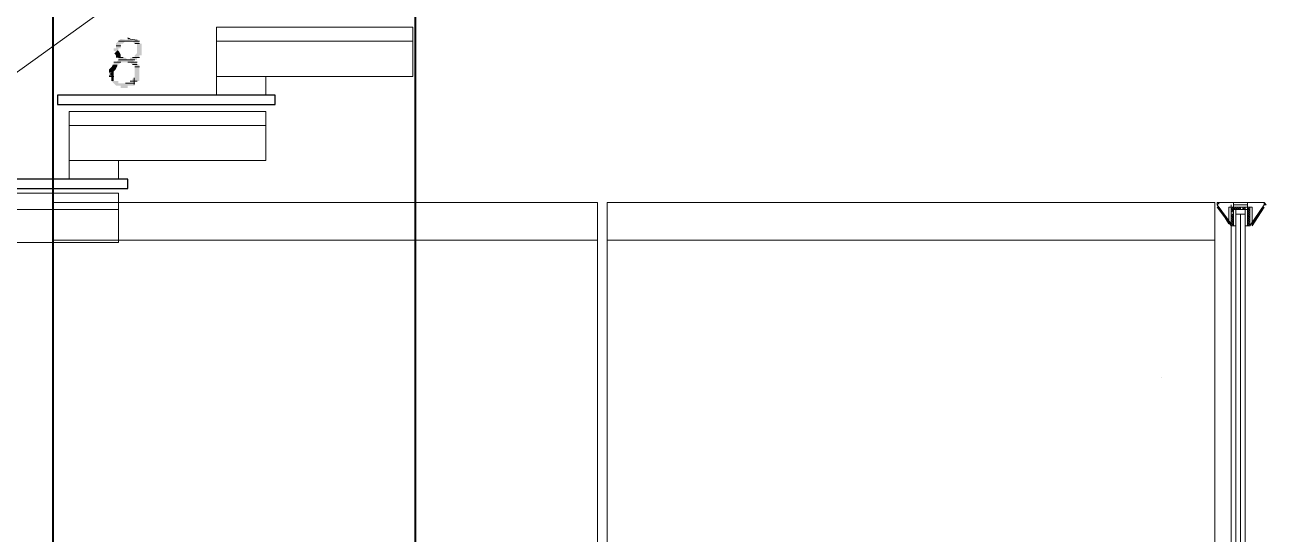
# Model space of a CAD drawing. Header units: millimetres. Extents: x 182 to 575, y -105 to 95.
# Drawn here: x 277.875 to 280.408, y 74.274 to 75.311 of the extents above; entities that cross this region are included whole.
import ezdxf

# ---------------------------------------------------------------- set-up
doc = ezdxf.new("R2010")
doc.units = ezdxf.units.MM
doc.header["$MEASUREMENT"] = 0
doc.layers.add('PDF_Geometry', color=7, linetype='Continuous')
doc.layers.add('PDF_Solid Fills', color=7, linetype='Continuous')

msp = doc.modelspace()

# ---------------------------------------------------------------- hatches: boundary and pattern name
at = {"layer": 'PDF_Solid Fills', "transparency": 33554559}
for points in [[(278.0612, 75.2348), (278.0564, 75.2348), (278.0564, 75.2301), (278.0659, 75.2301), (278.0707, 75.2348), (278.0897, 75.2348), (278.0945, 75.2301), (278.0992, 75.2301), (278.0992, 75.2015), (278.0945, 75.2015), (278.0945, 75.1967), (278.1088, 75.1967), (278.1088, 75.2301), (278.104, 75.2301), (278.104, 75.2348), (278.0992, 75.2348), (278.0945, 75.2396), (278.104, 75.2396), (278.104, 75.2443), (278.1088, 75.2443), (278.1088, 75.2491), (278.1135, 75.2491), (278.1135, 75.2729), (278.1088, 75.2729), (278.1088, 75.2777), (278.104, 75.2777), (278.0707, 75.2824), (278.0659, 75.2777), (278.0612, 75.2729), (278.0612, 75.2634), (278.0564, 75.2634), (278.0564, 75.2586), (278.0659, 75.2539), (278.0659, 75.2634), (278.0707, 75.2634), (278.0707, 75.2729), (278.0754, 75.2729), (278.0802, 75.2777), (278.0945, 75.2777), (278.0992, 75.2729), (278.104, 75.2729), (278.104, 75.2539), (278.0992, 75.2491), (278.0992, 75.2443), (278.0897, 75.2443), (278.0897, 75.2396), (278.085, 75.2396), (278.0802, 75.2443), (278.0659, 75.2443), (278.0659, 75.2396)], [(278.0564, 75.2062), (278.0564, 75.2158), (278.0469, 75.211)], [(278.0516, 75.1967), (278.0612, 75.1872), (278.0707, 75.1872), (278.0707, 75.1824), (278.085, 75.1824), (278.085, 75.1872), (278.0992, 75.1872), (278.0992, 75.192), (278.0659, 75.192), (278.0659, 75.1967)]]:
    msp.add_hatch(color=256, dxfattribs=at).paths.add_polyline_path(points)
h = msp.add_hatch(color=256, dxfattribs=at)
h.paths.add_polyline_path([(280.4002, 74.5026), (280.4027, 74.5026), (280.4002, 74.5026)], flags=0)
h.paths.add_polyline_path([(280.4027, 74.5026), (280.4002, 74.5026), (280.4027, 74.5026)], flags=0)
h.paths.add_polyline_path([(280.4052, 74.5026), (280.3952, 74.5026), (280.4052, 74.5026)], flags=0)
h.paths.add_polyline_path([(280.3952, 74.5026), (280.4052, 74.5026), (280.3952, 74.5026)], flags=0)
h.paths.add_polyline_path([(280.4077, 74.5026), (280.3927, 74.5026), (280.4077, 74.5026)], flags=0)
h = msp.add_hatch(color=256, dxfattribs=at)
h.paths.add_polyline_path([(280.3902, 74.4726), (280.4002, 74.4726), (280.3902, 74.4726)], flags=0)
h.paths.add_polyline_path([(280.4002, 74.4726), (280.3902, 74.4726), (280.4002, 74.4726)], flags=0)
h.paths.add_polyline_path([(280.3902, 74.4726), (280.4002, 74.4726), (280.3902, 74.4726)], flags=0)
h = msp.add_hatch(color=256, dxfattribs=at)
h.paths.add_polyline_path([(280.4002, 74.4326), (280.4002, 74.4326), (280.4002, 74.4326)], flags=0)
h.paths.add_polyline_path([(280.4052, 74.4326), (280.3927, 74.4326), (280.4052, 74.4326)], flags=0)
h.paths.add_polyline_path([(280.3927, 74.4326), (280.4052, 74.4326), (280.3927, 74.4326)], flags=0)
h.paths.add_polyline_path([(280.4077, 74.4301), (280.3902, 74.4301), (280.4077, 74.4301)], flags=0)
h.paths.add_polyline_path([(280.3902, 74.4301), (280.4077, 74.4301), (280.3902, 74.4301)], flags=0)

# ---------------------------------------------------------------- linework, layer by layer
at = {"layer": 'PDF_Geometry', "lineweight": 40}
for points in [[(277.6802, 66.6586), (277.6802, 83.5396), (277.9326, 83.5396), (277.9326, 66.6586)], [(278.6707, 76.5777), (278.6707, 73.7967)]]:
    msp.add_lwpolyline(points, dxfattribs=at)
at = {"layer": 'PDF_Geometry', "lineweight": 13}
for points in [[(277.3564, 75.7301), (277.3564, 75.8015), (278.5421, 76.6586), (278.5421, 76.5824), (277.3564, 75.7301), (277.3564, 74.8539), (278.5421, 75.7062), (278.5421, 76.5824)], [(278.085, 75.2396), (278.0707, 75.2396), (278.085, 75.2396)], [(278.0802, 75.192), (278.0992, 75.192), (278.0802, 75.192)], [(280.3516, 74.9491), (280.3088, 74.9491), (280.304, 74.9491), (280.304, 74.9443), (280.3326, 74.9062), (280.3326, 74.9396), (280.3326, 74.9015), (280.304, 74.9443), (280.304, 74.9491), (280.3088, 74.9491)], [(280.3516, 74.9491), (280.3088, 74.9491), (280.304, 74.9491), (280.304, 74.9443), (280.3326, 74.9062), (280.3326, 74.9396), (280.3326, 74.9015), (280.304, 74.9443), (280.304, 74.9491), (280.3088, 74.9491)], [(280.3373, 74.9396), (280.3326, 74.9348), (280.3326, 74.9396)], [(280.3373, 74.9396), (280.3326, 74.9396), (280.3326, 74.9348)], [(280.3373, 74.9348), (280.3326, 74.9348)], [(280.3373, 74.9491), (280.3659, 74.9491), (280.3659, 74.9396), (280.3373, 74.9396)], [(280.3373, 74.9491), (280.3659, 74.9491), (280.3659, 74.9396), (280.3373, 74.9396)], [(280.3469, 74.9348), (280.3469, 74.9396), (280.3516, 74.9396)], [(280.3707, 74.9396), (280.3659, 74.9348), (280.3659, 74.9396)], [(280.3707, 74.9301), (280.3707, 74.9253), (280.3659, 74.9253)], [(280.3373, 74.9205), (280.3326, 74.9205), (280.3373, 74.9205), (280.3326, 74.9158), (280.3373, 74.9158)], [(280.3373, 74.9205), (280.3373, 74.9158), (280.3326, 74.911), (280.3326, 74.9158)], [(280.3373, 74.911), (280.3326, 74.9062), (280.3326, 74.911)], [(280.3373, 74.911), (280.3326, 74.911), (280.3326, 74.9062), (280.3326, 74.9015), (280.3373, 74.9062)], [(280.3373, 74.9062), (280.3326, 74.9015), (280.3326, 74.9062)], [(280.3421, 73.8301), (280.3516, 73.8301), (280.3516, 74.9253), (280.3421, 74.9253)], [(280.3421, 73.8301), (280.3516, 73.8301), (280.3516, 74.9253), (280.3421, 74.9253)], [(280.3421, 73.8301), (280.3516, 73.8301), (280.3516, 74.9253), (280.3421, 74.9253)], [(280.3421, 73.8301), (280.3516, 73.8301), (280.3516, 74.9253), (280.3421, 74.9253)], [(280.3612, 73.8301), (280.3516, 73.8301), (280.3516, 74.9253), (280.3612, 74.9253)], [(280.3612, 73.8301), (280.3516, 73.8301), (280.3516, 74.9253), (280.3612, 74.9253)], [(280.3612, 73.8301), (280.3516, 73.8301), (280.3516, 74.9253), (280.3612, 74.9253)], [(280.3612, 73.8301), (280.3516, 73.8301), (280.3516, 74.9253), (280.3612, 74.9253)], [(280.3659, 74.9205), (280.3707, 74.9205), (280.3707, 74.9158), (280.3659, 74.9158), (280.3707, 74.9205), (280.3707, 74.9253), (280.3707, 74.9205)], [(280.3707, 74.9253), (280.3659, 74.9205), (280.3707, 74.9205)], [(280.3707, 74.9205), (280.3707, 74.9158), (280.3659, 74.9158)], [(280.3707, 74.9158), (280.3659, 74.911), (280.3707, 74.911)], [(277.9326, 74.8729), (279.0421, 74.8729), (279.0421, 73.892), (277.9326, 73.892)], [(279.0612, 74.8729), (280.2993, 74.8729), (280.2993, 73.892), (279.0612, 73.892)]]:
    msp.add_lwpolyline(points, close=True, dxfattribs=at)
for points in [[(278.085, 75.2848), (278.0897, 75.2824), (278.085, 75.2824), (278.085, 75.2824), (278.104, 75.2801)], [(278.0707, 75.2682), (278.0612, 75.2682), (278.0707, 75.2682)], [(278.0612, 75.2682), (278.0707, 75.2682), (278.0612, 75.2682)], [(278.0802, 75.2777), (278.0659, 75.2777), (278.0802, 75.2777)], [(278.0659, 75.2777), (278.085, 75.2777), (278.0659, 75.2777)], [(278.085, 75.2777), (278.0659, 75.2777), (278.085, 75.2777)], [(278.0659, 75.2777), (278.104, 75.2777), (278.0659, 75.2777)], [(278.104, 75.2777), (278.0659, 75.2777), (278.104, 75.2777)], [(278.0945, 75.2777), (278.1088, 75.2777), (278.0945, 75.2777)], [(278.0992, 75.2729), (278.1088, 75.2729), (278.0992, 75.2729)], [(278.0707, 75.2348), (278.0564, 75.2348), (278.0707, 75.2348)], [(278.0754, 75.2443), (278.0659, 75.2443), (278.0754, 75.2443)], [(278.0992, 75.2396), (278.0659, 75.2396), (278.0992, 75.2396)], [(278.0659, 75.2396), (278.0992, 75.2396), (278.0659, 75.2396)], [(278.085, 75.2348), (278.0992, 75.2348), (278.085, 75.2348)], [(278.0897, 75.2348), (278.104, 75.2348), (278.0897, 75.2348)], [(278.1088, 75.2443), (278.0945, 75.2443), (278.1088, 75.2443)], [(278.0945, 75.2443), (278.1088, 75.2443), (278.0945, 75.2443)], [(278.0945, 75.2301), (278.104, 75.2301), (278.0945, 75.2301)], [(278.1088, 75.2253), (278.0992, 75.2253), (278.1088, 75.2253)], [(278.0992, 75.2253), (278.1088, 75.2253), (278.0992, 75.2253)], [(278.0564, 75.2062), (278.0469, 75.2062), (278.0564, 75.2062)], [(278.0469, 75.2062), (278.0564, 75.2062), (278.0469, 75.2062)], [(278.104, 75.1967), (278.0897, 75.1967), (278.104, 75.1967)], [(280.3326, 74.9396), (280.3326, 74.9062), (280.304, 74.9443), (280.3088, 74.9491), (280.3516, 74.9491), (280.3993, 74.9491), (280.3993, 74.9443), (280.3754, 74.9062), (280.3754, 74.9396), (280.3754, 74.9015), (280.3993, 74.9443), (280.404, 74.9443), (280.3993, 74.9491), (280.3516, 74.9491), (280.3993, 74.9491), (280.3993, 74.9443), (280.3754, 74.9062), (280.3754, 74.9396)], [(280.3659, 74.9396), (280.3659, 74.9348), (280.3707, 74.9396), (280.3707, 74.9015), (280.3993, 74.9443), (280.3993, 74.9491), (280.3516, 74.9491), (280.3993, 74.9491), (280.3993, 74.9443), (280.3754, 74.9062), (280.3754, 74.9396), (280.3754, 74.9062), (280.3993, 74.9443), (280.3993, 74.9491), (280.3516, 74.9491), (280.3088, 74.9491), (280.304, 74.9443), (280.3278, 74.9062), (280.3278, 74.9396)], [(280.304, 74.9443), (280.304, 74.9443)], [(280.304, 74.9443), (280.304, 74.9443)], [(280.3326, 73.9443), (280.3326, 74.9443)], [(280.3421, 74.9348), (280.3469, 74.9396), (280.3421, 74.9396), (280.3421, 74.9348), (280.3469, 74.9396), (280.3421, 74.9396), (280.3421, 74.9348), (280.3421, 74.9396), (280.3373, 74.9396), (280.3373, 74.9348), (280.3326, 74.9301), (280.3326, 74.9253), (280.3373, 74.9253), (280.3326, 74.9205), (280.3373, 74.9253), (280.3326, 74.9253), (280.3326, 74.9205), (280.3373, 74.9253)], [(280.3373, 74.9348), (280.3421, 74.9396), (280.3373, 74.9396), (280.3373, 74.9348), (280.3326, 74.9301), (280.3373, 74.9301), (280.3326, 74.9301), (280.3326, 74.9253)], [(280.3326, 74.9396), (280.3326, 74.9396)], [(280.3326, 74.9301), (280.3373, 74.9301)], [(280.3373, 74.9396), (280.3373, 74.9396)], [(280.3373, 74.9396), (280.3373, 74.9396)], [(280.3373, 74.9348), (280.3373, 74.9348)], [(280.3373, 74.9301), (280.3373, 74.9301)], [(280.3373, 74.9301), (280.3373, 74.9301)], [(280.3373, 74.9301), (280.3373, 74.9301)], [(280.3373, 74.9301), (280.3373, 74.9301)], [(280.3469, 74.9396), (280.3469, 74.9396)], [(280.3469, 74.9396), (280.3469, 74.9396)], [(280.3516, 74.9396), (280.3469, 74.9348), (280.3469, 74.9396), (280.3516, 74.9396), (280.3564, 74.9396), (280.3516, 74.9396), (280.3516, 74.9348), (280.3516, 74.9396), (280.3564, 74.9396), (280.3516, 74.9396), (280.3469, 74.9396)], [(280.3469, 74.9348), (280.3469, 74.9348)], [(280.3469, 74.9348), (280.3469, 74.9348)], [(280.3516, 74.9396), (280.3516, 74.9396)], [(280.3516, 74.9348), (280.3516, 74.9348)], [(280.3516, 74.9348), (280.3516, 74.9348)], [(280.3516, 74.9348), (280.3516, 74.9348)], [(280.3564, 74.9396), (280.3612, 74.9396), (280.3564, 74.9396), (280.3564, 74.9348), (280.3612, 74.9396), (280.3612, 74.9348), (280.3612, 74.9396), (280.3659, 74.9396), (280.3612, 74.9396), (280.3612, 74.9348), (280.3612, 74.9396), (280.3659, 74.9396), (280.3612, 74.9396), (280.3564, 74.9396), (280.3564, 74.9348), (280.3612, 74.9396)], [(280.3564, 74.9396), (280.3564, 74.9396)], [(280.3564, 74.9348), (280.3564, 74.9348)], [(280.3612, 74.9348), (280.3612, 74.9348)], [(280.3612, 74.9348), (280.3612, 74.9348)], [(280.3659, 74.9396), (280.3659, 74.9396)], [(280.3707, 74.9348), (280.3707, 74.9301), (280.3707, 74.9253), (280.3659, 74.9253), (280.3707, 74.9301), (280.3659, 74.9301), (280.3707, 74.9348), (280.3707, 74.9396), (280.3659, 74.9396), (280.3659, 74.9348), (280.3707, 74.9348), (280.3707, 74.9396), (280.3707, 74.9348), (280.3659, 74.9301), (280.3707, 74.9301), (280.3707, 74.9348), (280.3659, 74.9348)], [(280.3659, 74.9396), (280.3659, 74.9396)], [(280.3659, 74.9348), (280.3659, 74.9348)], [(280.3659, 74.9301), (280.3659, 74.9301)], [(280.3659, 74.9301), (280.3659, 74.9301)], [(280.3707, 74.9396), (280.3707, 74.9396)], [(280.3707, 74.9396), (280.3707, 74.9396)], [(280.3707, 74.9396), (280.3707, 74.9396)], [(280.3707, 74.9348), (280.3707, 74.9348)], [(280.3707, 74.9348), (280.3707, 74.9348)], [(280.3707, 74.9301), (280.3707, 74.9301)], [(280.3326, 74.9253), (280.3326, 74.9253)], [(280.3326, 74.9253), (280.3326, 74.9253)], [(280.3326, 74.9253), (280.3326, 74.9253)], [(280.3326, 74.9205), (280.3326, 74.9205)], [(280.3326, 74.9205), (280.3326, 74.9205)], [(280.3326, 74.9158), (280.3326, 74.9158)], [(280.3326, 74.9158), (280.3326, 74.9158)], [(280.3326, 74.9158), (280.3326, 74.9158)], [(280.3326, 74.911), (280.3326, 74.9158), (280.3373, 74.9158)], [(280.3326, 74.911), (280.3373, 74.9158)], [(280.3326, 74.911), (280.3326, 74.911)], [(280.3326, 74.911), (280.3326, 74.911)], [(280.3326, 74.9062), (280.3373, 74.911)], [(280.3326, 74.9062), (280.3326, 74.9062)], [(280.3326, 74.9062), (280.3326, 74.9062)], [(280.3326, 74.9015), (280.3373, 74.9015), (280.3373, 74.9062)], [(280.3373, 74.9253), (280.3373, 74.9253)], [(280.3373, 74.9253), (280.3373, 74.9253)], [(280.3373, 74.9253), (280.3373, 74.9253)], [(280.3373, 74.9158), (280.3373, 74.9158)], [(280.3373, 74.9062), (280.3373, 74.911)], [(280.3373, 74.9062), (280.3373, 74.9062)], [(280.3373, 74.9015), (280.3373, 74.9062)], [(280.3659, 74.9205), (280.3659, 74.9205)], [(280.3659, 74.9205), (280.3659, 74.9205)], [(280.3707, 74.9158), (280.3707, 74.911), (280.3659, 74.911), (280.3707, 74.9158), (280.3707, 74.911), (280.3659, 74.9062), (280.3707, 74.9062), (280.3707, 74.911)], [(280.3659, 74.911), (280.3659, 74.9158)], [(280.3707, 74.9062), (280.3659, 74.9015), (280.3707, 74.9015), (280.3707, 74.9062), (280.3707, 74.911), (280.3659, 74.9062)], [(280.3659, 74.9062), (280.3659, 74.9062)], [(280.3707, 74.9253), (280.3707, 74.9253)], [(280.3707, 74.911), (280.3707, 74.911)], [(280.3707, 74.911), (280.3707, 74.911)], [(280.3707, 74.9062), (280.3707, 74.9062)], [(280.3373, 74.9015), (280.3373, 74.9015)], [(280.3373, 74.9015), (280.3373, 74.9015)], [(280.3659, 74.9015), (280.3659, 74.9015)], [(279.0421, 74.792), (279.0421, 74.7824)], [(280.1897, 74.592), (280.1897, 74.592)]]:
    msp.add_lwpolyline(points, dxfattribs=at)
at = {"layer": 'PDF_Geometry', "lineweight": 20}
for points in [[(278.6659, 75.3062), (278.2659, 75.3062), (278.2659, 75.2777), (278.6659, 75.2777)], [(278.2659, 75.3062), (278.6659, 75.3062), (278.6659, 75.2062), (278.2659, 75.2062)], [(278.6659, 75.3062), (278.2659, 75.3062), (278.2659, 75.2777), (278.6659, 75.2777)], [(278.3659, 75.1348), (277.9659, 75.1348), (277.9659, 75.1062), (278.3659, 75.1062)], [(277.9659, 75.1348), (278.3659, 75.1348), (278.3659, 75.0348), (277.9659, 75.0348)], [(278.3659, 75.1348), (277.9659, 75.1348), (277.9659, 75.1062), (278.3659, 75.1062)], [(278.0659, 74.9681), (277.6659, 74.9681), (277.6659, 74.9348), (278.0659, 74.9348)], [(277.6659, 74.9681), (278.0659, 74.9681), (278.0659, 74.8682), (277.6659, 74.8682)], [(278.0659, 74.9681), (277.6659, 74.9681), (277.6659, 74.9348), (278.0659, 74.9348)], [(279.0612, 74.9491), (279.0612, 74.8729), (280.2993, 74.8729), (280.2993, 74.9491)], [(280.3278, 74.9396), (280.3278, 74.9062), (280.304, 74.9443), (280.3278, 74.9062), (280.3278, 74.9396), (280.3326, 74.9396), (280.3326, 74.9015), (280.304, 74.9396), (280.3326, 74.9015), (280.3326, 74.9396)], [(280.3516, 74.9491), (280.3088, 74.9491)], [(280.3659, 74.9015), (280.3659, 74.9348), (280.3373, 74.9348), (280.3373, 74.9015), (280.3326, 74.9015), (280.3326, 74.9396), (280.3707, 74.9396), (280.3707, 74.9015)], [(280.3659, 74.9015), (280.3659, 74.9348), (280.3373, 74.9348), (280.3373, 74.9015), (280.3326, 74.9015), (280.3326, 74.9396), (280.3707, 74.9396), (280.3707, 74.9015)], [(280.3373, 74.9348), (280.3421, 74.9348), (280.3421, 74.9015), (280.3373, 74.9015)], [(280.3373, 74.9348), (280.3421, 74.9348), (280.3421, 74.9015), (280.3373, 74.9015)], [(280.3516, 74.9491), (280.3993, 74.9491)], [(280.3516, 74.9491), (280.3993, 74.9491)], [(280.3659, 74.9348), (280.3612, 74.9348), (280.3612, 74.9015), (280.3659, 74.9015)], [(280.3659, 74.9348), (280.3612, 74.9348), (280.3612, 74.9015), (280.3659, 74.9015)], [(280.3707, 74.9396), (280.3754, 74.9396), (280.3754, 74.9062), (280.3993, 74.9443), (280.3754, 74.9062), (280.3754, 74.9396), (280.3707, 74.9396), (280.3707, 74.9015)], [(280.3993, 74.9396), (280.3754, 74.9015)]]:
    msp.add_lwpolyline(points, close=True, dxfattribs=at)
at = {"layer": 'PDF_Geometry', "lineweight": 13, "const_width": 0.00952}
for points in [[(278.0612, 75.2562), (278.0635, 75.2539), (278.0659, 75.2491), (278.0659, 75.2443)], [(278.0588, 75.2301), (278.0588, 75.2277), (278.0564, 75.2229), (278.054, 75.2205), (278.0516, 75.2181), (278.0516, 75.2134)]]:
    msp.add_lwpolyline(points, dxfattribs=at)
at = {"layer": 'PDF_Geometry', "lineweight": 13}
for points in [[(278.0516, 75.2086, 0.00952, 0.00952, 0), (278.0516, 75.2062, 0, 0, 0), (278.0516, 75.2015, 0.00952, 0.00952, 0), (278.0564, 75.2015, 0, 0, 0), (278.0564, 75.1967, 0, 0, 0)], [(278.0993, 75.1967, 0.0143, 0.0143, 0), (278.0969, 75.1967, 0, 0, 0), (278.0969, 75.192, 0, 0, 0), (278.085, 75.192, 0, 0, 0)]]:
    msp.add_lwpolyline(points, format="xyseb", dxfattribs=at)
at = {"layer": 'PDF_Geometry', "lineweight": 0}
for points in [[(278.2659, 75.2062), (278.3659, 75.2062), (278.3659, 75.1681), (278.2659, 75.1681)], [(277.9659, 75.0348), (278.0659, 75.0348), (278.0659, 74.9967), (277.9659, 74.9967)], [(280.3373, 74.9443), (280.3516, 74.9443), (280.3659, 74.9443), (280.3516, 74.9443), (280.3373, 74.9443), (280.3516, 74.9443), (280.3659, 74.9443), (280.3516, 74.9443)], [(280.3373, 74.9443), (280.3516, 74.9443), (280.3659, 74.9443), (280.3516, 74.9443), (280.3373, 74.9443), (280.3516, 74.9443), (280.3659, 74.9443), (280.3516, 74.9443)], [(280.3659, 74.9015), (280.3659, 74.9348), (280.3659, 74.9015), (280.3659, 74.9348)]]:
    msp.add_lwpolyline(points, close=True, dxfattribs=at)
at = {"layer": 'PDF_Geometry', "lineweight": 25}
for points in [[(278.385, 75.1681), (277.9421, 75.1681), (277.9421, 75.1491), (278.385, 75.1491)], [(278.085, 74.9967), (277.6421, 74.9967), (277.6421, 74.9777), (278.085, 74.9777)]]:
    msp.add_lwpolyline(points, close=True, dxfattribs=at)
at = {"layer": 'PDF_Geometry', "lineweight": 20}
for points in [[(279.0421, 74.8729), (279.0421, 74.9491), (277.9326, 74.9491)], [(279.0421, 74.9491), (279.0421, 74.8729), (277.9326, 74.8729)], [(280.2993, 74.9491), (280.2993, 74.8729)], [(280.3088, 74.9491), (280.3516, 74.9491)], [(280.3088, 74.9491), (280.3516, 74.9491)], [(280.3088, 74.9443), (280.3088, 74.9443)], [(280.3088, 74.9443), (280.3088, 74.9443)], [(280.3088, 74.9443), (280.3088, 74.9443)], [(280.3088, 74.9443), (280.3088, 74.9443)], [(280.3993, 74.9443), (280.3993, 74.9443)], [(280.3993, 74.9443), (280.3993, 74.9443)]]:
    msp.add_lwpolyline(points, dxfattribs=at)
at = {"layer": 'PDF_Geometry', "lineweight": 0}
for points in [[(280.3373, 74.9015), (280.3373, 74.9348)], [(280.3373, 74.9015), (280.3373, 74.9348), (280.3373, 74.9015)], [(280.3421, 74.9015), (280.3421, 74.9348), (280.3421, 74.9015), (280.3421, 74.9348)], [(280.3421, 74.9015), (280.3421, 74.9348), (280.3421, 74.9015)], [(280.3612, 74.9015), (280.3612, 74.9348)], [(280.3659, 74.9015), (280.3659, 74.9348), (280.3659, 74.9015), (280.3659, 74.9348)]]:
    msp.add_lwpolyline(points, dxfattribs=at)

doc.saveas('drawing.dxf')
